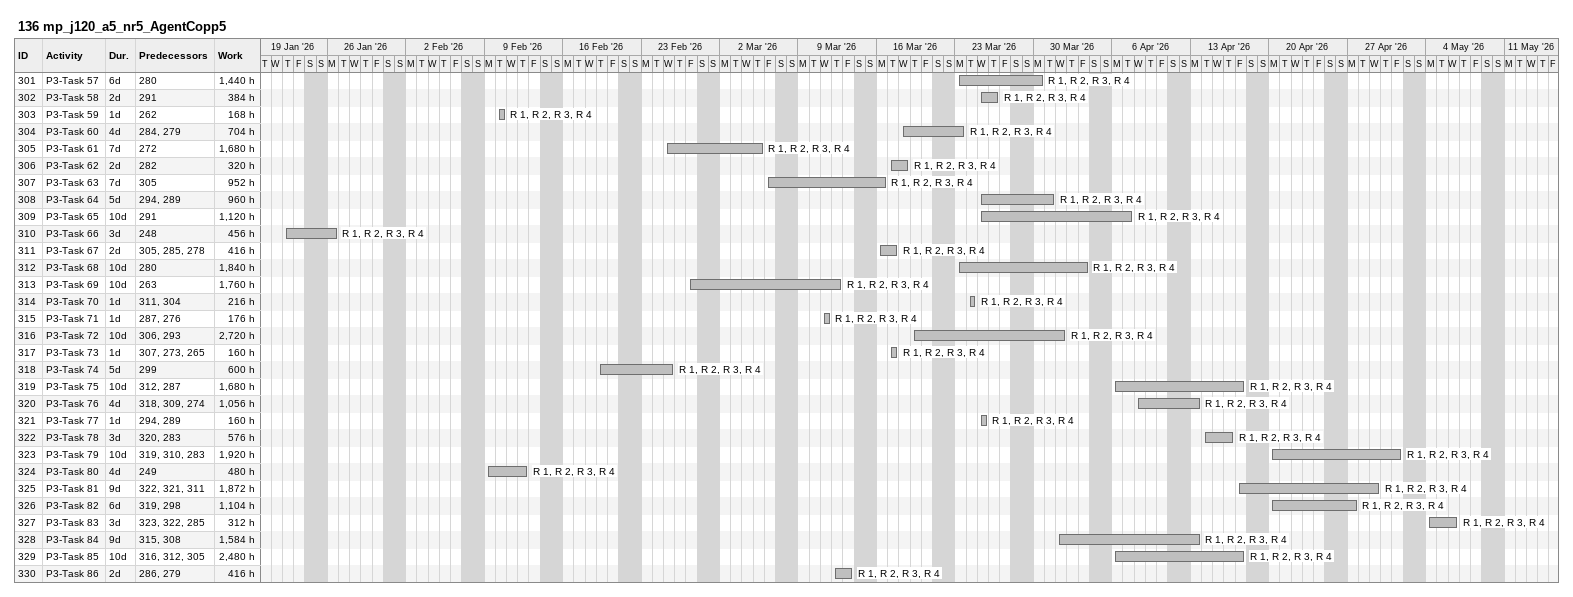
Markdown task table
136 mp_j120_a5_nr5_AgentCopp5

| ID | Task | Duration | Start | Finish | Predecessors | Resources | Work (h) |
|---|---|---|---|---|---|---|---|
| 301 | P3-Task 57 | 6d | 2026-03-23 | 2026-03-30 | 280 | R 1, R 2, R 3, R 4 | 1440 |
| 302 | P3-Task 58 | 2d | 2026-03-25 | 2026-03-26 | 291 | R 1, R 2, R 3, R 4 | 384 |
| 303 | P3-Task 59 | 1d | 2026-02-10 | 2026-02-10 | 262 | R 1, R 2, R 3, R 4 | 168 |
| 304 | P3-Task 60 | 4d | 2026-03-18 | 2026-03-23 | 284, 279 | R 1, R 2, R 3, R 4 | 704 |
| 305 | P3-Task 61 | 7d | 2026-02-25 | 2026-03-05 | 272 | R 1, R 2, R 3, R 4 | 1680 |
| 306 | P3-Task 62 | 2d | 2026-03-17 | 2026-03-18 | 282 | R 1, R 2, R 3, R 4 | 320 |
| 307 | P3-Task 63 | 7d | 2026-03-06 | 2026-03-16 | 305 | R 1, R 2, R 3, R 4 | 952 |
| 308 | P3-Task 64 | 5d | 2026-03-25 | 2026-03-31 | 294, 289 | R 1, R 2, R 3, R 4 | 960 |
| 309 | P3-Task 65 | 10d | 2026-03-25 | 2026-04-07 | 291 | R 1, R 2, R 3, R 4 | 1120 |
| 310 | P3-Task 66 | 3d | 2026-01-22 | 2026-01-26 | 248 | R 1, R 2, R 3, R 4 | 456 |
| 311 | P3-Task 67 | 2d | 2026-03-16 | 2026-03-17 | 305, 285, 278 | R 1, R 2, R 3, R 4 | 416 |
| 312 | P3-Task 68 | 10d | 2026-03-23 | 2026-04-03 | 280 | R 1, R 2, R 3, R 4 | 1840 |
| 313 | P3-Task 69 | 10d | 2026-02-27 | 2026-03-12 | 263 | R 1, R 2, R 3, R 4 | 1760 |
| 314 | P3-Task 70 | 1d | 2026-03-24 | 2026-03-24 | 311, 304 | R 1, R 2, R 3, R 4 | 216 |
| 315 | P3-Task 71 | 1d | 2026-03-11 | 2026-03-11 | 287, 276 | R 1, R 2, R 3, R 4 | 176 |
| 316 | P3-Task 72 | 10d | 2026-03-19 | 2026-04-01 | 306, 293 | R 1, R 2, R 3, R 4 | 2720 |
| 317 | P3-Task 73 | 1d | 2026-03-17 | 2026-03-17 | 307, 273, 265 | R 1, R 2, R 3, R 4 | 160 |
| 318 | P3-Task 74 | 5d | 2026-02-19 | 2026-02-25 | 299 | R 1, R 2, R 3, R 4 | 600 |
| 319 | P3-Task 75 | 10d | 2026-04-06 | 2026-04-17 | 312, 287 | R 1, R 2, R 3, R 4 | 1680 |
| 320 | P3-Task 76 | 4d | 2026-04-08 | 2026-04-13 | 318, 309, 274 | R 1, R 2, R 3, R 4 | 1056 |
| 321 | P3-Task 77 | 1d | 2026-03-25 | 2026-03-25 | 294, 289 | R 1, R 2, R 3, R 4 | 160 |
| 322 | P3-Task 78 | 3d | 2026-04-14 | 2026-04-16 | 320, 283 | R 1, R 2, R 3, R 4 | 576 |
| 323 | P3-Task 79 | 10d | 2026-04-20 | 2026-05-01 | 319, 310, 283 | R 1, R 2, R 3, R 4 | 1920 |
| 324 | P3-Task 80 | 4d | 2026-02-09 | 2026-02-12 | 249 | R 1, R 2, R 3, R 4 | 480 |
| 325 | P3-Task 81 | 9d | 2026-04-17 | 2026-04-29 | 322, 321, 311 | R 1, R 2, R 3, R 4 | 1872 |
| 326 | P3-Task 82 | 6d | 2026-04-20 | 2026-04-27 | 319, 298 | R 1, R 2, R 3, R 4 | 1104 |
| 327 | P3-Task 83 | 3d | 2026-05-04 | 2026-05-06 | 323, 322, 285 | R 1, R 2, R 3, R 4 | 312 |
| 328 | P3-Task 84 | 9d | 2026-04-01 | 2026-04-13 | 315, 308 | R 1, R 2, R 3, R 4 | 1584 |
| 329 | P3-Task 85 | 10d | 2026-04-06 | 2026-04-17 | 316, 312, 305 | R 1, R 2, R 3, R 4 | 2480 |
| 330 | P3-Task 86 | 2d | 2026-03-12 | 2026-03-13 | 286, 279 | R 1, R 2, R 3, R 4 | 416 |
